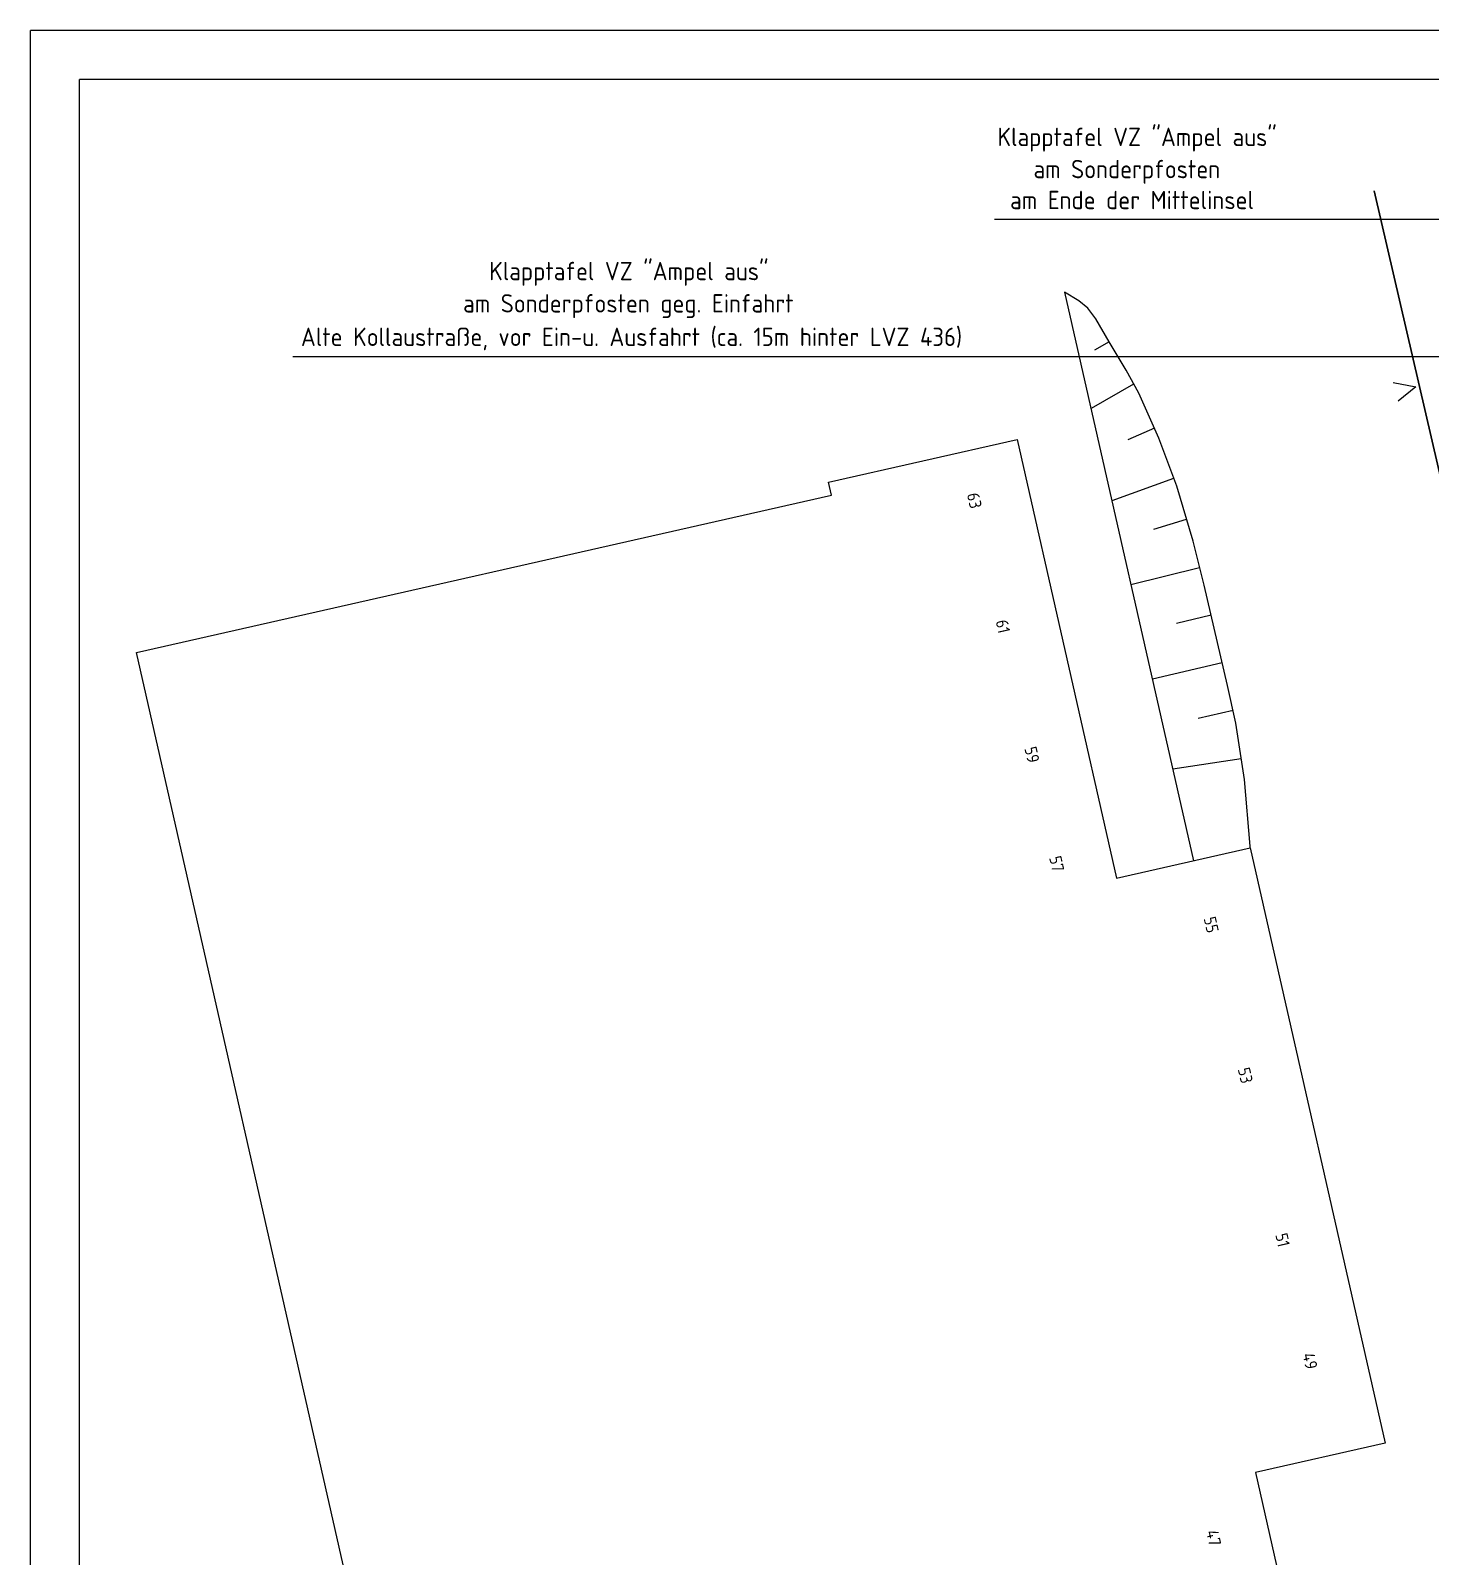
# Model space of a CAD drawing. Header units: metres. Extents: x 63663 to 63877, y 41687 to 41835.
# Drawn here: x 63663.5 to 63720.7, y 41772.9 to 41835.3 of the extents above; entities that cross this region are included whole.
import ezdxf
from ezdxf.enums import TextEntityAlignment as Align

# ---------------------------------------------------------------- set-up
doc = ezdxf.new("R2010")
doc.units = ezdxf.units.M
doc.header["$LTSCALE"] = 25
doc.layers.get('0').update_dxf_attribs({"linetype": 'CONTINUOUS'})
for name, color, linetype in [('635415$0$DG-GR-LIN-STR-FLU', 7, 'CONTINUOUS'), ('635415$0$DT-BO-LIN-OKA-DTL', 7, 'CONTINUOUS'), ('635415$0$DT-BO-LIN-UKA-DTL', 7, 'CONTINUOUS'), ('635415$0$DT-BO-SRF', 7, 'CONTINUOUS'), ('635415$0$DT-GT-LIN-ZAU', 7, 'CONTINUOUS'), ('BB-BW-LIN', 2, 'CONTINUOUS'), ('BB-BW-TXT-HAU-NUM', 2, 'CONTINUOUS'), ('BS-RA-SYM', 3, 'CONTINUOUS'), ('BS-RA-TXT-SON', 2, 'CONTINUOUS'), ('BV-VK-TXT', 2, 'CONTINUOUS'), ('BV-VK-TXT-LSA', 3, 'CONTINUOUS')]:
    doc.layers.add(name, color=color, linetype=linetype)
doc.styles.get("Standard").update_dxf_attribs({"font": 'isocp.shx', "height": 0.5})

# ---------------------------------------------------------------- blocks, each defined once
blk = doc.blocks.new('635415$0$DGTZAU')
for p, q in [((-0.62983, -0.422032), (0.004218, 1.006505)), ((0.004218, 1.006505), (0.704141, -0.384037))]:
    blk.add_line(p, q)

msp = doc.modelspace()

# ---------------------------------------------------------------- linework, layer by layer
at = {"layer": '635415$0$DG-GR-LIN-STR-FLU', "color": 7, "linetype": 'Continuous'}
msp.add_line((63718.374, 41828.747), (63738.83, 41740.257), dxfattribs=at)
at = {"layer": '635415$0$DT-BO-LIN-OKA-DTL', "color": 7, "linetype": 'Continuous'}
msp.add_lwpolyline([(63713.309, 41801.893), (63713.305, 41801.966), (63713.081, 41804.681), (63712.724, 41806.988), (63712.383, 41808.525), (63711.43, 41812.636), (63710.977, 41814.427), (63710.307, 41816.679), (63709.582, 41818.635), (63708.759, 41820.479), (63708.246, 41821.42), (63707.542, 41822.582), (63707.006, 41823.519), (63706.679, 41823.946), (63706.308, 41824.256), (63705.728, 41824.61)], dxfattribs=at)
at = {"layer": '635415$0$DT-BO-LIN-UKA-DTL', "color": 7, "linetype": 'Continuous'}
msp.add_line((63705.728, 41824.61), (63710.992, 41801.368), dxfattribs=at)
at = {"layer": '635415$0$DT-BO-SRF', "color": 7, "linetype": 'Continuous'}
for p, q in [((63707.542, 41822.582), (63706.943, 41822.235)), ((63708.544, 41820.851), (63706.807, 41819.846)), ((63709.401, 41819.046), (63708.304, 41818.564)), ((63710.176, 41816.988), (63707.66, 41816.08)), ((63710.698, 41815.318), (63709.36, 41814.9)), ((63711.236, 41813.34), (63708.439, 41812.639)), ((63711.715, 41811.398), (63710.293, 41811.063)), ((63712.17, 41809.45), (63709.311, 41808.791)), ((63712.61, 41807.5), (63711.179, 41807.182)), ((63712.946, 41805.529), (63710.146, 41805.104))]:
    msp.add_line(p, q, dxfattribs=at)
at = {"layer": '635415$0$DT-GT-LIN-ZAU', "color": 7, "linetype": 'Continuous'}
msp.add_line((63738.83, 41740.257), (63718.374, 41828.747), dxfattribs=at)
at = {"layer": 'BB-BW-LIN', "linetype": 'Continuous'}
for p, q in [((63696.077, 41816.84), (63703.783, 41818.585)), ((63703.783, 41818.585), (63707.844, 41800.655)), ((63696.198, 41816.304), (63696.077, 41816.84)), ((63667.799, 41809.872), (63696.198, 41816.304)), ((63679.448, 41758.442), (63667.799, 41809.872)), ((63707.844, 41800.655), (63713.313, 41801.894)), ((63713.313, 41801.894), (63718.826, 41777.555)), ((63718.826, 41777.555), (63713.521, 41776.354)), ((63713.521, 41776.354), (63714.57, 41771.721))]:
    msp.add_line(p, q, dxfattribs=at)
at = {"layer": 'BS-RA-SYM'}
for p in [(63665.474, 41689.3), (63873.474, 41833.3)]:
    msp.add_line(p, (63665.474, 41833.3), dxfattribs=at)
at = {"layer": 'BS-RA-TXT-SON'}
for p in [(63663.474, 41687.3), (63877.474, 41835.3)]:
    msp.add_line(p, (63663.474, 41835.3), dxfattribs=at)
at = {"layer": 'BV-VK-TXT'}
for p, q in [((63702.862, 41827.595), (63727.62, 41827.595)), ((63674.196, 41821.98), (63721.822, 41821.98))]:
    msp.add_line(p, q, dxfattribs=at)

# ---------------------------------------------------------------- block references
at = {"layer": '635415$0$DT-GT-LIN-ZAU', "color": 7, "xscale": 0.6000000003242538, "yscale": 0.599999999627471, "zscale": 0.6, "rotation": 283.0159999701646}
msp.add_blockref('635415$0$DGTZAU', (63719.485, 41820.609), dxfattribs=at)

# ---------------------------------------------------------------- texts
at = {"layer": 'BB-BW-TXT-HAU-NUM'}
for s, rotation, p in [('63', 282.761, (63701.798, 41816.032)), ('61', 282.761, (63702.963, 41810.888)), ('59', 282.761, (63704.151, 41805.643)), ('57', 282.761, (63705.162, 41801.182)), ('55', 282.762, (63711.475, 41798.694)), ('53', 282.762, (63712.869, 41792.536)), ('51', 282.762, (63714.393, 41785.809)), ('49', 282.762, (63715.513, 41780.862)), ('47', 282.758, (63711.574, 41773.632))]:
    msp.add_text(s, height=0.5, rotation=rotation, dxfattribs=at).set_placement(p, align=Align.CENTER)
at = {"layer": 'BV-VK-TXT-LSA'}
for s, p in [('Klapptafel VZ "Ampel aus"', (63702.982, 41830.578)), ('am Sonderpfosten', (63704.456, 41829.261)), ('am Ende der Mittelinsel', (63703.5, 41827.998)), ('Klapptafel VZ "Ampel aus"', (63682.214, 41825.093)), ('am Sonderpfosten geg. Einfahrt', (63681.15, 41823.774)), ('Alte Kollaustraße, vor Ein-u. Ausfahrt (ca. 15m hinter LVZ 436)', (63674.523, 41822.405))]:
    msp.add_text(s, height=0.75, dxfattribs=at).set_placement(p)

doc.saveas('drawing.dxf')
